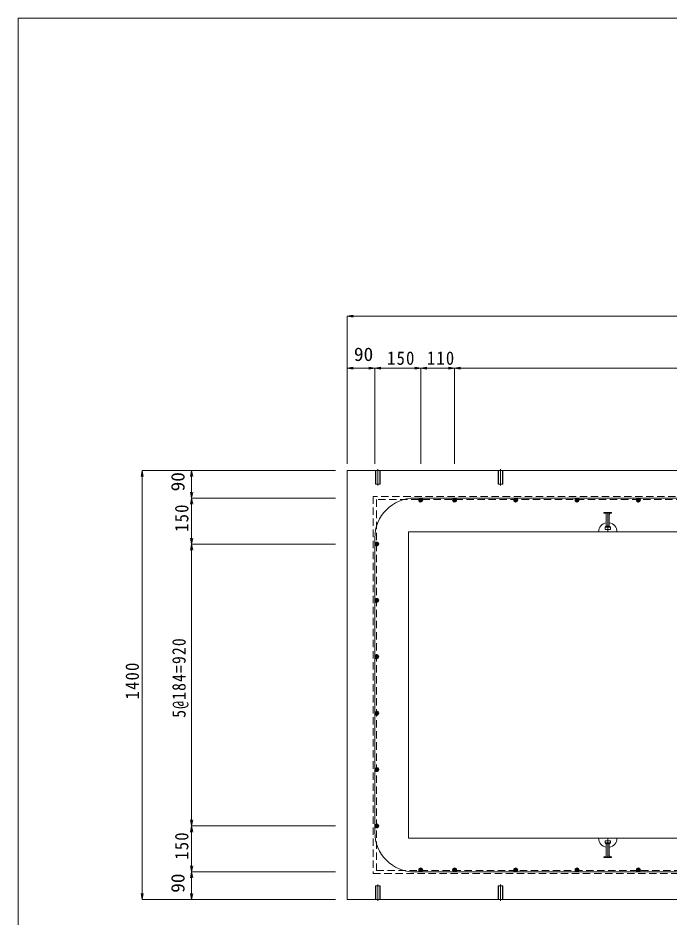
# Model space of a CAD drawing. Units: millimetres, scale not verified. Extents: x -3978 to 3978, y -2819 to 2819.
# Drawn here: x -3978 to -1852, y -118 to 2819 of the extents above; entities that cross this region are included whole.
import ezdxf
from ezdxf.enums import TextEntityAlignment as Align

# ---------------------------------------------------------------- set-up
doc = ezdxf.new("R2010")
doc.units = ezdxf.units.MM
doc.header["$LTSCALE"] = 20
doc.linetypes.add('DASHED1', pattern=[1.8, 1.2, -0.6])
for name, color, linetype, lineweight in [('0-0_図面枠', 4, 'Continuous', 9), ('0-3_鉄筋', 7, 'Continuous', 9), ('0-6_寸法', 4, 'Continuous', 9), ('1-0', 7, 'Continuous', 9)]:
    doc.layers.add(name, color=color, linetype=linetype, lineweight=lineweight)
doc.styles.add('ＭＳ ゴシック', font='')
doc.styles.get('ＭＳ ゴシック').set_extended_font_data('MS Gothic')

msp = doc.modelspace()

# ---------------------------------------------------------------- linework, layer by layer
at = {"layer": '0-0_図面枠'}
for p, q in [((-2811.51, 1296.87), (-2811.51, 1341.87)), ((-2804.61, 1345.81), (-2804.61, 1292.92)), ((-2797.71, 1341.87), (-2797.71, 1296.87)), ((-2411.51, 1296.87), (-2411.51, 1341.87)), ((-2404.61, 1345.81), (-2404.61, 1292.92)), ((-2397.71, 1341.87), (-2397.71, 1296.87)), ((-2811.51, 1296.87), (-2812.61, 1297.97)), ((-2797.71, 1296.87), (-2811.51, 1296.87)), ((-2796.61, 1297.97), (-2797.71, 1296.87)), ((-2411.51, 1296.87), (-2412.61, 1297.97)), ((-2397.71, 1296.87), (-2411.51, 1296.87)), ((-2396.61, 1297.97), (-2397.71, 1296.87)), ((-2042.11, 1204.87), (-2067.11, 1204.87)), ((-2067.11, 1202.87), (-2067.11, 1204.87)), ((-2054.61, 1141.87), (-2054.61, 1204.87)), ((-2042.11, 1202.87), (-2042.11, 1204.87)), ((-2042.11, 1202.87), (-2067.11, 1202.87)), ((-2059.61, 1160.37), (-2059.61, 1197.87)), ((-2049.61, 1160.37), (-2049.61, 1197.87)), ((-2059.61, 1160.37), (-2063.61, 1157.37)), ((-2045.61, 1157.37), (-2063.61, 1157.37)), ((-2063.61, 1149.87), (-2063.61, 1157.37)), ((-2045.61, 1149.87), (-2063.61, 1149.87)), ((-2049.61, 1160.37), (-2059.61, 1160.37)), ((-2049.61, 1160.37), (-2045.61, 1157.37)), ((-2045.61, 1149.87), (-2045.61, 1157.37)), ((-2024.61, 1141.87), (-2084.61, 1141.87)), ((-2024.61, 141.87), (-2084.61, 141.87)), ((-2063.61, 133.87), (-2063.61, 126.37)), ((-2045.61, 133.87), (-2063.61, 133.87)), ((-2045.61, 126.37), (-2063.61, 126.37)), ((-2059.61, 123.37), (-2063.61, 126.37)), ((-2049.61, 123.37), (-2059.61, 123.37)), ((-2059.61, 123.37), (-2059.61, 85.87)), ((-2054.61, 141.87), (-2054.61, 78.87)), ((-2049.61, 123.37), (-2045.61, 126.37)), ((-2049.61, 123.37), (-2049.61, 85.87)), ((-2045.61, 133.87), (-2045.61, 126.37)), ((-2067.11, 80.87), (-2067.11, 78.87)), ((-2042.11, 80.87), (-2067.11, 80.87)), ((-2042.11, 78.87), (-2067.11, 78.87)), ((-2042.11, 80.87), (-2042.11, 78.87)), ((-2811.51, -13.13), (-2812.61, -14.23)), ((-2811.51, -13.13), (-2811.51, -58.13)), ((-2797.71, -13.13), (-2811.51, -13.13)), ((-2804.61, -62.08), (-2804.61, -9.19)), ((-2797.71, -58.13), (-2797.71, -13.13)), ((-2796.61, -14.23), (-2797.71, -13.13)), ((-2411.51, -13.13), (-2412.61, -14.23)), ((-2411.51, -13.13), (-2411.51, -58.13)), ((-2397.71, -13.13), (-2411.51, -13.13)), ((-2404.61, -62.08), (-2404.61, -9.19)), ((-2397.71, -58.13), (-2397.71, -13.13)), ((-2396.61, -14.23), (-2397.71, -13.13))]:
    msp.add_line(p, q, dxfattribs=at)
at = {"layer": '0-0_図面枠', "color": 7, "linetype": 'DASHED1'}
for p, q in [((110.39, 1256.87), (-2819.61, 1256.87)), ((-2819.61, 1256.87), (-2819.61, 26.87)), ((-2809.61, 1246.87), (-2809.61, 36.87)), ((-2809.61, 36.87), (100.39, 36.87)), ((-2819.61, 26.87), (110.39, 26.87))]:
    msp.add_line(p, q, dxfattribs=at)
at = {"layer": '0-0_図面枠', "color": 3}
for points in [[(-2904.61, -58.13), (195.39, -58.13), (195.39, 1341.87), (-2904.61, 1341.87)], [(-2704.61, 141.87), (-4.61, 141.87), (-4.61, 1141.87), (-2704.61, 1141.87)]]:
    msp.add_lwpolyline(points, close=True, dxfattribs=at)
at = {"layer": '0-0_図面枠'}
for points in [[(-2812.61, 1297.97), (-2812.61, 1341.87), (-2796.61, 1341.87), (-2796.61, 1297.97)], [(-2412.61, 1297.97), (-2412.61, 1341.87), (-2396.61, 1341.87), (-2396.61, 1297.97)], [(-2812.61, -14.23), (-2812.61, -58.13), (-2796.61, -58.13), (-2796.61, -14.23)], [(-2412.61, -14.23), (-2412.61, -58.13), (-2396.61, -58.13), (-2396.61, -14.23)]]:
    msp.add_lwpolyline(points, dxfattribs=at)
at = {"layer": '0-0_図面枠', "color": 7, "linetype": 'DASHED1'}
msp.add_lwpolyline([(100.39, 36.87), (100.39, 1246.87), (-2809.61, 1246.87)], dxfattribs=at)
at = {"layer": '0-0_図面枠'}
for centre, radius, start, end in [((-2064.61, 1197.87), 5, 0, 90), ((-2044.61, 1197.87), 5, 90, 180), ((-2054.61, 1141.87), 30, 99.59407, 180), ((-2054.61, 1141.87), 30, 0, 80.40593), ((-2054.61, 141.87), 30, 180, 260.40593), ((-2054.61, 141.87), 30, 279.59407, 0), ((-2064.61, 85.87), 5, 270, 0), ((-2044.61, 85.87), 5, 180, 270)]:
    msp.add_arc(centre, radius, start, end, dxfattribs=at)
at = {"layer": '0-3_鉄筋', "color": 2}
for p, q in [((-24.61, 1251.87), (-2684.61, 1251.87)), ((-2814.61, 161.87), (-2814.61, 1121.87)), ((-24.61, 31.87), (-2684.61, 31.87))]:
    msp.add_line(p, q, dxfattribs=at)
at = {"layer": '0-3_鉄筋'}
for p, q in [((-2671.08, 1246.05), (-2663.93, 1238.9)), ((-2670.91, 1243.76), (-2666.22, 1239.07)), ((-2670.66, 1247.75), (-2662.23, 1239.32)), ((-2669.91, 1249.13), (-2660.85, 1240.07)), ((-2668.91, 1250.24), (-2659.74, 1241.07)), ((-2667.66, 1251.11), (-2658.87, 1242.33)), ((-2666.11, 1251.69), (-2658.29, 1243.87)), ((-2664.15, 1251.85), (-2658.13, 1245.83)), ((-2660.84, 1250.66), (-2659.32, 1249.15)), ((-2561.08, 1246.05), (-2553.93, 1238.9)), ((-2560.91, 1243.76), (-2556.22, 1239.07)), ((-2560.66, 1247.75), (-2552.23, 1239.32)), ((-2559.91, 1249.13), (-2550.85, 1240.07)), ((-2558.91, 1250.24), (-2549.74, 1241.07)), ((-2557.66, 1251.11), (-2548.87, 1242.33)), ((-2556.11, 1251.69), (-2548.29, 1243.87)), ((-2554.15, 1251.85), (-2548.13, 1245.83)), ((-2550.84, 1250.66), (-2549.32, 1249.15)), ((-2361.08, 1246.05), (-2353.93, 1238.9)), ((-2360.91, 1243.76), (-2356.22, 1239.07)), ((-2360.66, 1247.75), (-2352.23, 1239.32)), ((-2359.91, 1249.13), (-2350.85, 1240.07)), ((-2358.91, 1250.24), (-2349.74, 1241.07)), ((-2357.66, 1251.11), (-2348.87, 1242.33)), ((-2356.11, 1251.69), (-2348.29, 1243.87)), ((-2354.15, 1251.85), (-2348.13, 1245.83)), ((-2350.84, 1250.66), (-2349.32, 1249.15)), ((-2161.08, 1246.05), (-2153.93, 1238.9)), ((-2160.91, 1243.76), (-2156.22, 1239.07)), ((-2160.66, 1247.75), (-2152.23, 1239.32)), ((-2159.91, 1249.13), (-2150.85, 1240.07)), ((-2158.91, 1250.24), (-2149.74, 1241.07)), ((-2157.66, 1251.11), (-2148.87, 1242.33)), ((-2156.11, 1251.69), (-2148.29, 1243.87)), ((-2154.15, 1251.85), (-2148.13, 1245.83)), ((-2150.84, 1250.66), (-2149.32, 1249.15)), ((-1961.08, 1246.05), (-1953.93, 1238.9)), ((-1960.91, 1243.76), (-1956.22, 1239.07)), ((-1960.66, 1247.75), (-1952.23, 1239.32)), ((-1959.91, 1249.13), (-1950.85, 1240.07)), ((-1958.91, 1250.24), (-1949.74, 1241.07)), ((-1957.66, 1251.11), (-1948.87, 1242.33)), ((-1956.11, 1251.69), (-1948.29, 1243.87)), ((-1954.15, 1251.85), (-1948.13, 1245.83)), ((-1950.84, 1250.66), (-1949.32, 1249.15)), ((-2814.58, 1102.55), (-2807.43, 1095.4)), ((-2814.41, 1100.26), (-2809.72, 1095.57)), ((-2814.16, 1104.25), (-2805.73, 1095.82)), ((-2813.41, 1105.63), (-2804.35, 1096.57)), ((-2812.41, 1106.74), (-2803.24, 1097.57)), ((-2811.16, 1107.61), (-2802.37, 1098.83)), ((-2809.61, 1108.19), (-2801.79, 1100.37)), ((-2807.65, 1108.35), (-2801.63, 1102.33)), ((-2804.34, 1107.16), (-2802.82, 1105.65)), ((-2814.58, 918.55), (-2807.43, 911.4)), ((-2814.41, 916.26), (-2809.72, 911.57)), ((-2814.16, 920.25), (-2805.73, 911.82)), ((-2813.41, 921.63), (-2804.35, 912.57)), ((-2812.41, 922.74), (-2803.24, 913.57)), ((-2811.16, 923.61), (-2802.37, 914.83)), ((-2809.61, 924.19), (-2801.79, 916.37)), ((-2807.65, 924.35), (-2801.63, 918.33)), ((-2804.34, 923.16), (-2802.82, 921.65)), ((-2814.58, 734.55), (-2807.43, 727.4)), ((-2814.16, 736.25), (-2805.73, 727.82)), ((-2813.41, 737.63), (-2804.35, 728.57)), ((-2812.41, 738.74), (-2803.24, 729.57)), ((-2811.16, 739.61), (-2802.37, 730.83)), ((-2809.61, 740.19), (-2801.79, 732.37)), ((-2807.65, 740.35), (-2801.63, 734.33)), ((-2804.34, 739.16), (-2802.82, 737.65)), ((-2814.41, 732.26), (-2809.72, 727.57)), ((-2814.58, 550.55), (-2807.43, 543.4)), ((-2814.41, 548.26), (-2809.72, 543.57)), ((-2814.16, 552.25), (-2805.73, 543.82)), ((-2813.41, 553.63), (-2804.35, 544.57)), ((-2812.41, 554.74), (-2803.24, 545.57)), ((-2811.16, 555.61), (-2802.37, 546.83)), ((-2809.61, 556.19), (-2801.79, 548.37)), ((-2807.65, 556.35), (-2801.63, 550.33)), ((-2804.34, 555.16), (-2802.82, 553.65)), ((-2814.58, 366.55), (-2807.43, 359.4)), ((-2814.41, 364.26), (-2809.72, 359.57)), ((-2814.16, 368.25), (-2805.73, 359.82)), ((-2813.41, 369.63), (-2804.35, 360.57)), ((-2812.41, 370.74), (-2803.24, 361.57)), ((-2811.16, 371.61), (-2802.37, 362.83)), ((-2809.61, 372.19), (-2801.79, 364.37)), ((-2807.65, 372.35), (-2801.63, 366.33)), ((-2804.34, 371.16), (-2802.82, 369.65)), ((-2814.58, 182.55), (-2807.43, 175.4)), ((-2814.41, 180.26), (-2809.72, 175.57)), ((-2814.16, 184.25), (-2805.73, 175.82)), ((-2813.41, 185.63), (-2804.35, 176.57)), ((-2812.41, 186.74), (-2803.24, 177.57)), ((-2811.16, 187.61), (-2802.37, 178.83)), ((-2809.61, 188.19), (-2801.79, 180.37)), ((-2807.65, 188.35), (-2801.63, 182.33)), ((-2804.34, 187.16), (-2802.82, 185.65)), ((-2671.08, 37.68), (-2663.93, 44.83)), ((-2670.91, 39.97), (-2666.22, 44.67)), ((-2670.66, 35.98), (-2662.23, 44.41)), ((-2669.91, 34.61), (-2660.85, 43.67)), ((-2668.91, 33.49), (-2659.74, 42.66)), ((-2667.66, 32.62), (-2658.87, 41.41)), ((-2666.11, 32.04), (-2658.29, 39.87)), ((-2664.15, 31.88), (-2658.13, 37.9)), ((-2660.84, 33.08), (-2659.32, 34.59)), ((-2561.08, 37.68), (-2553.93, 44.83)), ((-2560.91, 39.97), (-2556.22, 44.67)), ((-2560.66, 35.98), (-2552.23, 44.41)), ((-2559.91, 34.61), (-2550.85, 43.67)), ((-2558.91, 33.49), (-2549.74, 42.66)), ((-2557.66, 32.62), (-2548.87, 41.41)), ((-2556.11, 32.04), (-2548.29, 39.87)), ((-2554.15, 31.88), (-2548.13, 37.9)), ((-2550.84, 33.08), (-2549.32, 34.59)), ((-2361.08, 37.68), (-2353.93, 44.83)), ((-2360.91, 39.97), (-2356.22, 44.67)), ((-2360.66, 35.98), (-2352.23, 44.41)), ((-2359.91, 34.61), (-2350.85, 43.67)), ((-2358.91, 33.49), (-2349.74, 42.66)), ((-2357.66, 32.62), (-2348.87, 41.41)), ((-2356.11, 32.04), (-2348.29, 39.87)), ((-2354.15, 31.88), (-2348.13, 37.9)), ((-2350.84, 33.08), (-2349.32, 34.59)), ((-2161.08, 37.68), (-2153.93, 44.83)), ((-2160.91, 39.97), (-2156.22, 44.67)), ((-2160.66, 35.98), (-2152.23, 44.41)), ((-2159.91, 34.61), (-2150.85, 43.67)), ((-2158.91, 33.49), (-2149.74, 42.66)), ((-2157.66, 32.62), (-2148.87, 41.41)), ((-2156.11, 32.04), (-2148.29, 39.87)), ((-2154.15, 31.88), (-2148.13, 37.9)), ((-2150.84, 33.08), (-2149.32, 34.59)), ((-1961.08, 37.68), (-1953.93, 44.83)), ((-1960.91, 39.97), (-1956.22, 44.67)), ((-1960.66, 35.98), (-1952.23, 44.41)), ((-1959.91, 34.61), (-1950.85, 43.67)), ((-1958.91, 33.49), (-1949.74, 42.66)), ((-1957.66, 32.62), (-1948.87, 41.41)), ((-1956.11, 32.04), (-1948.29, 39.87)), ((-1954.15, 31.88), (-1948.13, 37.9)), ((-1950.84, 33.08), (-1949.32, 34.59))]:
    msp.add_line(p, q, dxfattribs=at)
at = {"layer": '0-3_鉄筋', "color": 2}
for centre in [(-2664.61, 1245.37), (-2554.61, 1245.37), (-2354.61, 1245.37), (-2154.61, 1245.37), (-1954.61, 1245.37), (-2808.11, 1101.87), (-2808.11, 917.87), (-2808.11, 733.87), (-2808.11, 549.87), (-2808.11, 365.87), (-2808.11, 181.87), (-2664.61, 38.37), (-2554.61, 38.37), (-2354.61, 38.37), (-2154.61, 38.37), (-1954.61, 38.37)]:
    msp.add_circle(centre, 6.5, dxfattribs=at)
for centre, start, end in [((-2684.61, 1121.87), 90, 180), ((-2684.61, 161.87), 180, 270)]:
    msp.add_arc(centre, 130, start, end, dxfattribs=at)
at = {"layer": '0-6_寸法'}
for p, q in [((-2904.61, 1845.57), (-2884.92, 1849.04)), ((-2904.61, 1845.57), (195.39, 1845.57)), ((-2904.61, 1845.57), (-2884.92, 1842.1)), ((-2904.61, 1845.57), (-2904.61, 1676.1)), ((-2904.61, 1676.1), (-2884.92, 1679.58)), ((-2904.61, 1676.1), (-2814.61, 1676.1)), ((-2904.61, 1676.1), (-2884.92, 1672.63)), ((-2904.61, 1676.1), (-2904.61, 1363.93)), ((-2814.61, 1676.1), (-2834.31, 1679.58)), ((-2814.61, 1676.1), (-2834.31, 1672.63)), ((-2814.61, 1676.1), (-2794.92, 1679.58)), ((-2814.61, 1676.1), (-2814.61, 1363.93)), ((-2814.61, 1676.1), (-2664.61, 1676.1)), ((-2814.61, 1676.1), (-2794.92, 1672.63)), ((-2664.61, 1676.1), (-2684.31, 1679.58)), ((-2664.61, 1676.1), (-2684.31, 1672.63)), ((-2664.61, 1676.1), (-2644.92, 1679.58)), ((-2664.61, 1676.1), (-2664.61, 1363.93)), ((-2664.61, 1676.1), (-2554.61, 1676.1)), ((-2664.61, 1676.1), (-2644.92, 1672.63)), ((-2554.61, 1676.1), (-2574.31, 1679.58)), ((-2554.61, 1676.1), (-2574.31, 1672.63)), ((-2554.61, 1676.1), (-2534.92, 1679.58)), ((-2554.61, 1676.1), (-2554.61, 1363.93)), ((-2554.61, 1676.1), (-154.61, 1676.1)), ((-2554.61, 1676.1), (-2534.92, 1672.63)), ((-3573.36, 1341.87), (-3576.84, 1322.17)), ((-3573.36, -58.13), (-3573.36, 1341.87)), ((-3573.36, 1341.87), (-3569.89, 1322.17)), ((-3573.36, 1341.87), (-3412.02, 1341.87)), ((-3412.02, 1341.87), (-3415.49, 1322.17)), ((-3412.02, 1251.87), (-3412.02, 1341.87)), ((-3412.02, 1341.87), (-3408.55, 1322.17)), ((-3412.02, 1341.87), (-2942.42, 1341.87)), ((-3412.02, 1251.87), (-3415.49, 1271.56)), ((-3412.02, 1251.87), (-3408.55, 1271.56)), ((-3412.02, 1251.87), (-3415.49, 1232.17)), ((-3412.02, 1101.87), (-3412.02, 1251.87)), ((-3412.02, 1251.87), (-3408.55, 1232.17)), ((-3412.02, 1251.87), (-2942.42, 1251.87)), ((-3412.02, 1101.87), (-3415.49, 1121.56)), ((-3412.02, 1101.87), (-3408.55, 1121.56)), ((-3412.02, 1101.87), (-3415.49, 1082.17)), ((-3412.02, 181.87), (-3412.02, 1101.87)), ((-3412.02, 1101.87), (-3408.55, 1082.17)), ((-3412.02, 1101.87), (-2942.42, 1101.87)), ((-3412.02, 1101.87), (-2942.42, 1101.87)), ((-3412.02, 181.87), (-3415.49, 201.56)), ((-3412.02, 181.87), (-3415.49, 162.17)), ((-3412.02, 181.87), (-3408.55, 201.56)), ((-3412.02, 31.87), (-3412.02, 181.87)), ((-3412.02, 181.87), (-3408.55, 162.17)), ((-3412.02, 181.87), (-2942.42, 181.87)), ((-3412.02, 31.87), (-3415.49, 51.56)), ((-3412.02, 31.87), (-3415.49, 12.17)), ((-3412.02, 31.87), (-3408.55, 51.56)), ((-3412.02, -58.13), (-3412.02, 31.87)), ((-3412.02, 31.87), (-3408.55, 12.17)), ((-3412.02, 31.87), (-2942.42, 31.87)), ((-3412.02, 31.87), (-2942.42, 31.87)), ((-3573.36, -58.13), (-3576.84, -38.44)), ((-3573.36, -58.13), (-3569.89, -38.44)), ((-3573.36, -58.13), (-3412.02, -58.13)), ((-3412.02, -58.13), (-3415.49, -38.44)), ((-3412.02, -58.13), (-3408.55, -38.44)), ((-3412.02, -58.13), (-2942.42, -58.13))]:
    msp.add_line(p, q, dxfattribs=at)
at = {"layer": '1-0', "color": 5}
for p, q in [((-3978.45, 2818.65), (-3978.45, -2818.65)), ((3978.45, 2818.65), (-3978.45, 2818.65))]:
    msp.add_line(p, q, dxfattribs=at)

# ---------------------------------------------------------------- texts
at = {"layer": '0-6_寸法', "color": 7, "style": 'ＭＳ ゴシック', "width": 1.05}
msp.add_text('90', height=43.99, dxfattribs=at).set_placement((-2882.61, 1686.1), align=Align.BOTTOM_LEFT)
for p in [(-3422.02, 1273.87), (-3422.02, -36.13)]:
    msp.add_text('90', height=43.99, rotation=90, dxfattribs=at).set_placement(p, align=Align.BOTTOM_LEFT)
at = {"layer": '0-6_寸法', "color": 7, "char_height": 43.99, "attachment_point": 7, "style": 'ＭＳ ゴシック'}
for s, insert in [('\\T1.15;\\W0.9;150', (-2774.61, 1686.1)), ('\\T1.15;\\W0.9;110', (-2644.61, 1686.1))]:
    msp.add_mtext(s, dxfattribs=dict(at, insert=insert))
at = {"layer": '0-6_寸法', "color": 7, "char_height": 43.99, "attachment_point": 7, "rotation": 90, "style": 'ＭＳ ゴシック'}
for s, insert in [('\\T1.15;\\W0.9;150', (-3422.02, 1141.87)), ('\\T1.15;\\W0.85;5@184=920', (-3422.02, 534.87)), ('\\T1.15;\\W0.9;1400', (-3583.36, 594.87)), ('\\T1.15;\\W0.9;150', (-3422.02, 71.87))]:
    msp.add_mtext(s, dxfattribs=dict(at, insert=insert))

doc.saveas('drawing.dxf')
